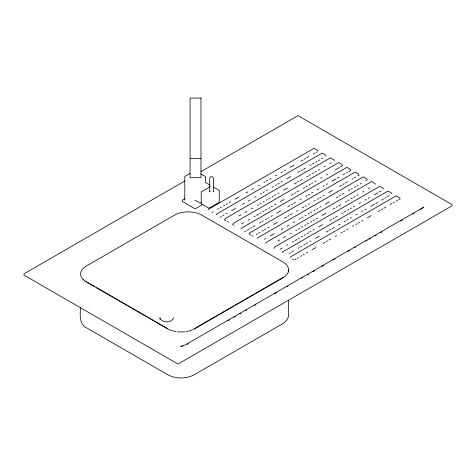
<?xml version="1.0" encoding="UTF-8"?>
<svg xmlns="http://www.w3.org/2000/svg" width="476" height="476" viewBox="0 0 476 476"><rect width="100%" height="100%" fill="white"/><g stroke="black" fill="none" stroke-linecap="round" stroke-linejoin="round"><path stroke-width="0.71" d="M208.083 209.975L208.684 209.137L314.017 148.322L317.474 150.351L317.819 151.011M216.306 214.724L216.907 213.885L322.24 153.07L325.697 155.099L326.048 156.193M232.758 224.22L233.359 223.381L338.692 162.572L342.149 164.601L342.5 165.255M240.981 228.974L241.588 228.135L346.921 167.32L350.378 169.349L350.723 170.009M257.433 238.47L258.034 237.631L363.367 176.816L367.014 179.047L367.175 179.94L365.889 180.684M265.662 243.218L266.262 242.379L371.595 181.564L375.052 183.593L375.397 184.254M282.107 252.714L282.714 251.875L388.047 191.06L391.504 193.089L391.849 193.75M290.336 257.462L290.937 256.623L396.27 195.815L399.917 198.046L400.072 198.932L398.793 199.676M173.532 317.837C171.937 323.216 161.525 323.216 159.93 317.837L159.93 319.319M210.249 191.162L209.72 191.899L209.72 178.25C209.714 176.084 213.361 176.084 213.355 178.25L213.355 191.899L213.111 191.376M420.189 209.714L423.83 207.125L185.265 344.927L180.678 346.463L183.04 346.076M189.948 173.502L184.807 176.471L184.807 200.212M184.849 180.957L24.806 273.361L24.062 274.003L23.8 274.997L178.024 364.039L452.2 205.739L451.938 204.745L451.194 204.103L297.976 115.644L200.92 171.681M184.807 198.73L182.237 200.212L182.237 201.402L195.089 208.821L202.8 204.371M210.225 186.693L201.229 191.887L201.229 203.758L208.964 208.226L219.246 202.288L219.246 190.418L213.296 186.985M201.515 202.437L200.229 203.181L195.089 200.212M211.885 212.605L213.171 211.868M217.663 209.273L218.948 208.53M220.233 207.792L221.518 207.048M223.44 205.935L224.726 205.192M226.011 204.454L227.296 203.71M229.224 202.597L230.503 201.86M235.001 199.265L238.851 197.04M245.913 192.964L247.841 191.852M251.691 189.626L253.619 188.514M258.111 185.92L259.396 185.176M263.888 182.582L265.174 181.844M266.459 181.1L267.744 180.362M269.672 179.25L270.951 178.506M275.449 175.912L276.729 175.168M281.227 172.574L282.512 171.836M284.434 170.723L285.719 169.98M290.211 167.385L294.067 165.16M301.13 161.084L303.057 159.972M304.337 159.234L305.622 158.49M306.907 157.746L308.835 156.634M313.327 154.04L314.612 153.302M315.897 152.558L317.177 151.82M220.114 217.359L221.394 216.616M222.679 215.872L223.964 215.134M225.892 214.021L227.177 213.278M231.669 210.684L235.519 208.458M242.581 204.382L244.509 203.27M248.359 201.045L250.287 199.938M254.779 197.338L256.064 196.6M260.562 194.006L261.842 193.262M263.127 192.524L264.412 191.78M266.34 190.668L267.619 189.93M272.117 187.33L273.402 186.592M275.324 185.479L276.61 184.736M277.895 183.998L279.18 183.254M281.102 182.141L282.387 181.404M286.885 178.809L290.735 176.584M297.798 172.508L299.725 171.396M301.005 170.652L302.29 169.908M303.575 169.17L305.503 168.058M309.995 165.464L311.28 164.72M312.565 163.982L313.851 163.238M315.772 162.126L317.058 161.388M318.343 160.644L319.628 159.9M321.55 158.788L322.835 158.05M239.25 215.806L241.177 214.694M245.027 212.469L246.955 211.356M251.453 208.762L252.732 208.018M257.23 205.424L258.51 204.686M259.795 203.942L261.08 203.198M263.008 202.092L264.293 201.348M266.215 200.235L267.5 199.492M268.785 198.754L270.07 198.01M271.992 196.897L273.278 196.16M274.563 195.416L275.848 194.678M277.776 193.565L279.055 192.822M283.553 190.227L287.403 188.002M294.465 183.926L296.393 182.814M297.678 182.076L298.958 181.332M300.243 180.588L302.171 179.476M306.663 176.882L307.948 176.144M309.233 175.4L310.519 174.662M312.44 173.55L313.726 172.806M315.011 172.062L316.296 171.324M318.224 170.212L319.503 169.468M324.001 166.874L325.281 166.136M329.779 163.542L331.064 162.798M241.701 223.887L243.623 222.78M248.121 220.18L249.4 219.442M253.898 216.848L255.184 216.104M256.463 215.366L258.391 214.254M259.676 213.51L260.961 212.766M262.883 211.659L264.168 210.916M265.453 210.172L266.738 209.434M268.666 208.321L269.946 207.578M271.231 206.84L272.516 206.096M274.444 204.983L275.729 204.246M280.221 201.651L284.071 199.426M291.133 195.344L293.061 194.238M294.346 193.494L295.632 192.75M296.911 192.012L298.839 190.9M303.331 188.306L304.616 187.562M305.901 186.824L307.187 186.08M309.114 184.968L310.394 184.23M311.679 183.486L312.964 182.742M314.892 181.63L316.171 180.892M320.669 178.298L321.954 177.554M326.447 174.96L327.732 174.216M335.437 169.771L339.287 167.546M340.572 166.808L342.5 165.696M244.789 231.604L246.074 230.86M247.353 230.122L249.281 229.01M250.566 228.266L251.852 227.528M253.137 226.784L255.059 225.672M259.557 223.077L260.836 222.334M262.121 221.596L263.406 220.852M265.334 219.739L266.62 219.002M267.899 218.258L269.184 217.52M271.112 216.407L272.397 215.664M276.889 213.07L280.739 210.844M287.801 206.768L289.729 205.656M291.014 204.912L292.3 204.174M293.579 203.43L295.507 202.318M300.005 199.724L301.284 198.986M305.782 196.392L307.062 195.648M308.347 194.904L309.632 194.166M311.56 193.054L312.845 192.31M317.337 189.716L318.623 188.978M323.115 186.384L324.4 185.64M326.328 184.527L327.607 183.784M332.105 181.189L335.955 178.97M337.24 178.226L339.168 177.114M343.017 174.888L344.945 173.776M346.23 173.038L347.51 172.294M348.795 171.556L350.723 170.444M256.225 234.501L257.51 233.758M258.789 233.014L260.075 232.276M262.002 231.163L263.287 230.42M264.567 229.682L265.852 228.938M267.78 227.825L269.065 227.088M273.557 224.488L277.413 222.268M284.469 218.186L286.397 217.08M287.683 216.336L288.968 215.592M290.253 214.855L292.175 213.742M296.673 211.148L297.952 210.404M302.45 207.81L303.736 207.072M305.015 206.328L306.3 205.584M308.228 204.472L309.513 203.734M314.005 201.14L315.29 200.396M317.218 199.283L318.498 198.546M319.783 197.802L321.068 197.058M322.996 195.951L324.281 195.208M328.773 192.613L332.623 190.388M339.685 186.312L341.613 185.2M342.898 184.456L344.184 183.718M345.463 182.974L347.391 181.862M351.883 179.268L353.168 178.53M354.453 177.786L355.739 177.042M357.666 175.93L358.946 175.192M264.448 239.25L265.733 238.506M270.225 235.912L274.081 233.686M281.143 229.61L283.065 228.498M286.921 226.273L288.843 225.16M293.341 222.566L294.626 221.828M299.118 219.234L300.404 218.49M301.689 217.746L302.968 217.008M304.896 215.896L306.181 215.152M308.109 214.039L309.388 213.302M310.673 212.558L311.958 211.82M313.886 210.707L315.172 209.964M316.451 209.226L317.736 208.482M319.664 207.369L320.949 206.626M325.441 204.031L329.291 201.812M336.353 197.73L338.281 196.618M339.567 195.88L340.852 195.136M342.131 194.398L344.059 193.286M348.557 190.692L349.836 189.948M351.121 189.204L352.407 188.466M354.334 187.354L355.614 186.61M356.899 185.872L358.184 185.128M360.112 184.016L361.397 183.278M277.811 241.029L279.733 239.922M283.589 237.697L285.517 236.584M290.009 233.99L291.294 233.246M295.786 230.652L297.072 229.908M298.357 229.17L299.636 228.426M301.564 227.314L302.849 226.576M304.777 225.463L306.062 224.72M307.341 223.982L308.627 223.238M310.554 222.125L311.839 221.388M313.119 220.644L314.404 219.9M316.332 218.793L317.617 218.05M322.109 215.455L325.965 213.23M333.022 209.154L334.949 208.042M336.235 207.298L337.52 206.56M338.805 205.816L340.727 204.704M345.225 202.11L346.504 201.372M347.789 200.628L349.075 199.884M351.002 198.772L352.288 198.034M353.567 197.29L354.852 196.552M356.78 195.44L358.065 194.696M362.557 192.102L363.842 191.358M368.335 188.764L369.62 188.026M280.257 249.115L282.185 248.002M286.677 245.408L287.962 244.67M292.454 242.076L293.74 241.332M295.025 240.588L296.947 239.476M298.232 238.738L299.517 237.994M301.445 236.881L302.73 236.144M304.009 235.4L305.295 234.662M307.222 233.549L308.507 232.806M309.793 232.068L311.072 231.324M313 230.211L314.285 229.468M318.777 226.874L322.633 224.654M329.695 220.572L331.617 219.46M332.902 218.722L334.188 217.978M335.473 217.24L337.395 216.128M341.893 213.534L343.178 212.79M344.457 212.046L345.743 211.308M347.67 210.196L348.956 209.452M350.241 208.714L351.52 207.97M353.448 206.858L354.733 206.12M359.225 203.526L360.51 202.782M365.003 200.188L366.288 199.444M368.216 198.331L369.501 197.594M373.993 194.999L377.843 192.774M379.128 192.03L381.056 190.918M289.122 253.494L290.408 252.75M291.693 252.012L293.621 250.9M298.113 248.305L299.398 247.562M300.683 246.824L301.962 246.08M303.89 244.967L305.175 244.23M306.461 243.486L307.746 242.742M309.668 241.63L310.953 240.892M315.445 238.297L319.301 236.072M326.363 231.996L328.285 230.884M329.57 230.14L330.856 229.402M332.141 228.659L334.069 227.546M338.561 224.952L339.846 224.208M344.338 221.614L345.624 220.876M346.909 220.132L348.188 219.394M350.116 218.282L351.401 217.538M355.893 214.944L357.178 214.2M361.671 211.606L362.956 210.868M364.884 209.755L366.169 209.012M370.661 206.417L374.517 204.192M375.796 203.454L377.724 202.342M381.573 200.116L383.501 199.004M384.786 198.266L386.072 197.522M387.357 196.778L389.279 195.672M294.781 259.723L296.066 258.986M297.351 258.242L298.636 257.504M300.558 256.391L301.844 255.648M303.129 254.904L304.414 254.166M306.336 253.053L307.621 252.31M312.113 249.716L315.969 247.496M323.031 243.415L324.959 242.302M326.238 241.564L327.524 240.82M328.809 240.082L330.737 238.97M335.229 236.376L336.514 235.632M341.006 233.038L342.292 232.294M343.577 231.556L344.862 230.812M346.784 229.7L348.069 228.962M352.561 226.368L353.846 225.624M355.774 224.511L357.06 223.768M358.345 223.03L359.624 222.286M361.552 221.173L362.837 220.436M367.329 217.841L371.185 215.616M378.247 211.54L380.169 210.428M381.454 209.684L382.74 208.946M384.025 208.202L385.947 207.09M390.445 204.496L391.73 203.752M393.009 203.014L394.295 202.27M396.222 201.158L397.508 200.42M194.749 328.452L282.928 277.544M234.013 306.02L194.749 328.69A19.385 11.192 0 0 1 192.84 329.654M235.299 305.277L254.606 294.132M255.898 293.389L282.928 277.782A19.385 11.192 0 0 0 287.712 273.23M186.943 344.445L188.228 343.702M228.141 320.663L229.426 319.92M233.936 317.313L235.221 316.576M239.725 313.97L241.017 313.226M245.521 310.626L246.806 309.882M254.535 305.425L255.82 304.682M274.491 293.9L276.419 292.788M286.719 286.844L288.004 286.1M301.522 278.293L302.813 277.55M307.317 274.95L308.603 274.206M313.113 271.606L314.398 270.862M322.121 266.399L323.412 265.656M333.069 260.08L334.997 258.968M347.873 251.536L349.8 250.418M354.311 247.817L355.596 247.074M365.895 241.13L367.186 240.386M369.114 239.273L370.399 238.53M374.909 235.923L376.195 235.186M380.699 232.58L381.99 231.836M400.655 221.06L402.589 219.948M412.888 213.998L414.174 213.254M190.061 158.437L200.967 158.437M200.872 173.871L205.37 176.471L205.37 182.403L209.868 185.003M225.802 220.644L224.535 219.912L225.136 218.633L330.469 157.824L333.926 159.853L334.271 160.947M227.07 221.376L228.337 222.108M232.758 224.66L234.025 225.392M250.477 234.888L249.21 234.156L249.811 232.883L355.144 172.068L358.601 174.097L358.946 174.757M251.745 235.62L253.012 236.352M292.234 258.998L293.508 259.729M86.275 281.655L167.332 328.452M86.918 282.268L88.851 283.381M90.137 284.124L94.641 286.725M95.926 287.468L147.387 317.177M148.673 317.92L153.177 320.521M154.462 321.264L167.332 328.69A19.385 11.192 0 0 0 169.236 329.654M83.199 279.341L84.603 280.554M383.626 189.002L383.275 188.341L379.818 186.312L274.485 247.127L273.884 248.401M288.611 269.862L288.611 272.076M288.611 300.082L288.611 314.82C288.575 318.765 285.683 321.996 282.411 323.853L194.262 374.749C186.187 379.045 175.888 379.045 167.814 374.749L86.793 327.97C78.873 324.275 80.051 314.249 80.599 307.145M287.95 272.76A19.385 11.192 0 0 0 282.928 261.949L201.878 215.152A19.385 11.192 0 0 0 174.46 215.152L86.275 266.066A19.385 11.192 0 0 0 83.199 279.579M86.275 281.893A19.385 11.192 0 0 1 84.603 280.792M192.334 329.874A19.385 11.192 0 0 1 188.46 331.118M187.871 331.248A19.385 11.192 0 0 1 186.056 331.588M184.819 331.754A19.385 11.192 0 0 1 177.256 331.754M176.019 331.588A19.385 11.192 0 0 1 174.21 331.248M173.621 331.118A19.385 11.192 0 0 1 169.748 329.874M200.967 98.05L190.061 98.05L190.061 177.703L200.967 177.703L200.967 98.05"/></g></svg>
